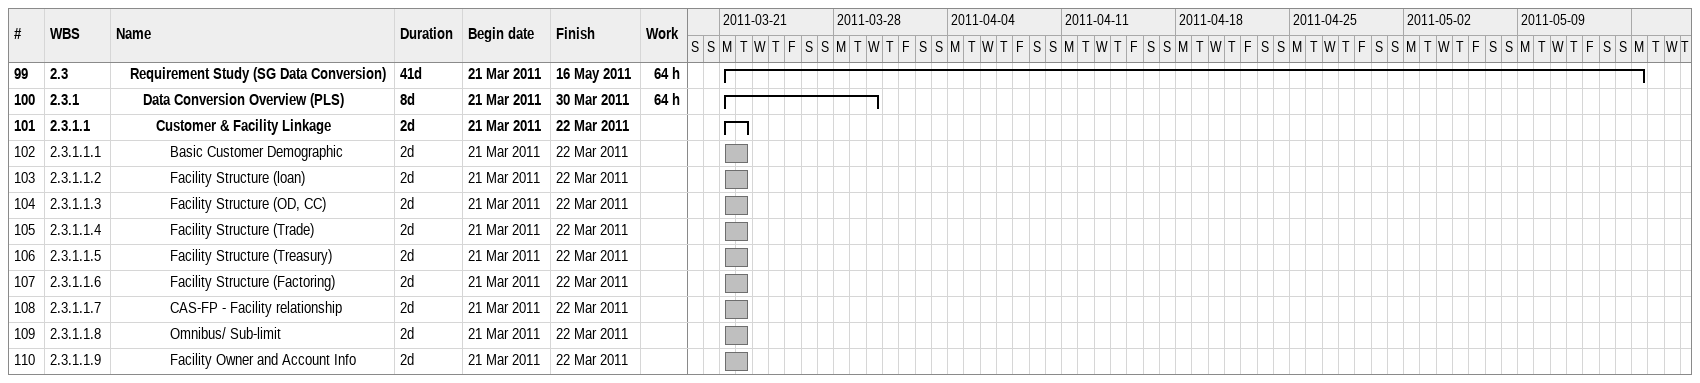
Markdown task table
| ID | WBS | Task | Duration | Start | Finish | Work (h) |
|---|---|---|---|---|---|---|
| 99 | 2.3 | **Requirement Study (SG Data Conversion)** | 41d | 2011-03-21 | 2011-05-16 | 64 |
| 100 | 2.3.1 | **Data Conversion Overview (PLS)** | 8d | 2011-03-21 | 2011-03-30 | 64 |
| 101 | 2.3.1.1 | **Customer & Facility Linkage** | 2d | 2011-03-21 | 2011-03-22 |  |
| 102 | 2.3.1.1.1 | Basic Customer Demographic | 2d | 2011-03-21 | 2011-03-22 |  |
| 103 | 2.3.1.1.2 | Facility Structure (loan) | 2d | 2011-03-21 | 2011-03-22 |  |
| 104 | 2.3.1.1.3 | Facility Structure (OD, CC) | 2d | 2011-03-21 | 2011-03-22 |  |
| 105 | 2.3.1.1.4 | Facility Structure (Trade) | 2d | 2011-03-21 | 2011-03-22 |  |
| 106 | 2.3.1.1.5 | Facility Structure (Treasury) | 2d | 2011-03-21 | 2011-03-22 |  |
| 107 | 2.3.1.1.6 | Facility Structure (Factoring) | 2d | 2011-03-21 | 2011-03-22 |  |
| 108 | 2.3.1.1.7 | CAS-FP - Facility relationship | 2d | 2011-03-21 | 2011-03-22 |  |
| 109 | 2.3.1.1.8 | Omnibus/ Sub-limit | 2d | 2011-03-21 | 2011-03-22 |  |
| 110 | 2.3.1.1.9 | Facility Owner and Account Info | 2d | 2011-03-21 | 2011-03-22 |  |
